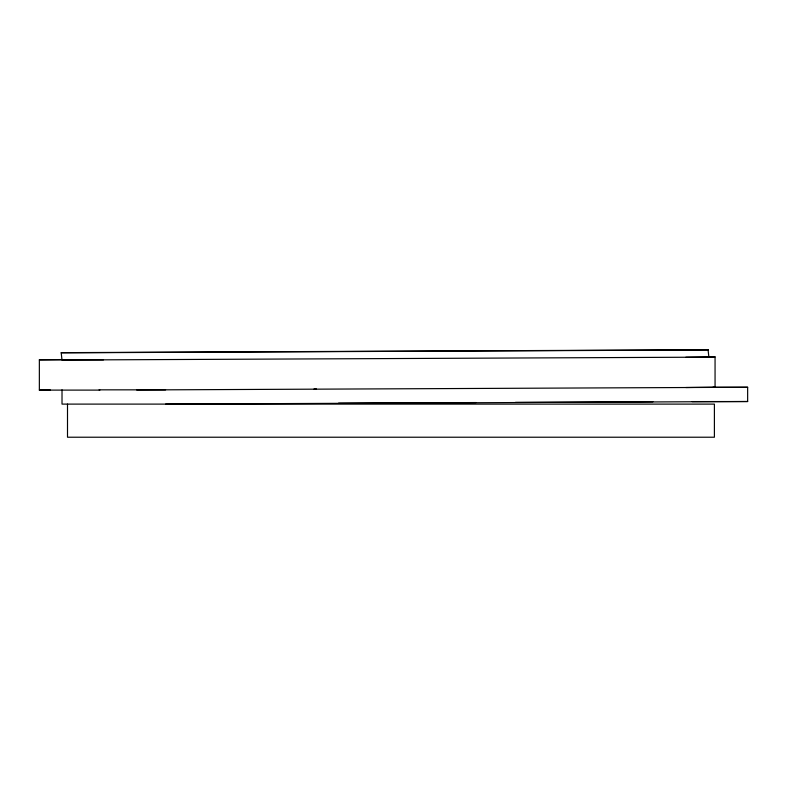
<?xml version="1.0" encoding="UTF-8"?>
<svg xmlns="http://www.w3.org/2000/svg" width="787" height="787" viewBox="0 0 787 787"><rect width="100%" height="100%" fill="white"/><g stroke="black" fill="none" stroke-linecap="round" stroke-linejoin="round"><path stroke-width="1.18" d="M99.88 390.106L39.35 390.106L39.35 359.836L62.478 359.541M708.92 356.905L715.058 356.885L715.058 387.155L685.851 387.529M685.851 357.259L715.058 356.885M39.35 390.106L50.299 389.968M61.199 352.832L708.084 349.959M314.013 389.004L316.472 388.994M136.682 389.958L747.65 387.253L747.65 401.518L165.595 404.105M338.577 403.16L476.105 402.55M515.406 402.373L652.935 401.763M692.226 401.586L747.65 401.518M39.35 359.836L103.51 359.836M712.973 387.253L747.65 387.253M99.083 389.84L165.595 389.84M67.505 404.105L67.505 437.218L714.399 437.218L714.399 404.105L62.016 404.105L62.016 389.84M708.064 349.782L61.189 352.655L61.996 360.023L708.88 357.15L708.064 349.782"/></g></svg>
